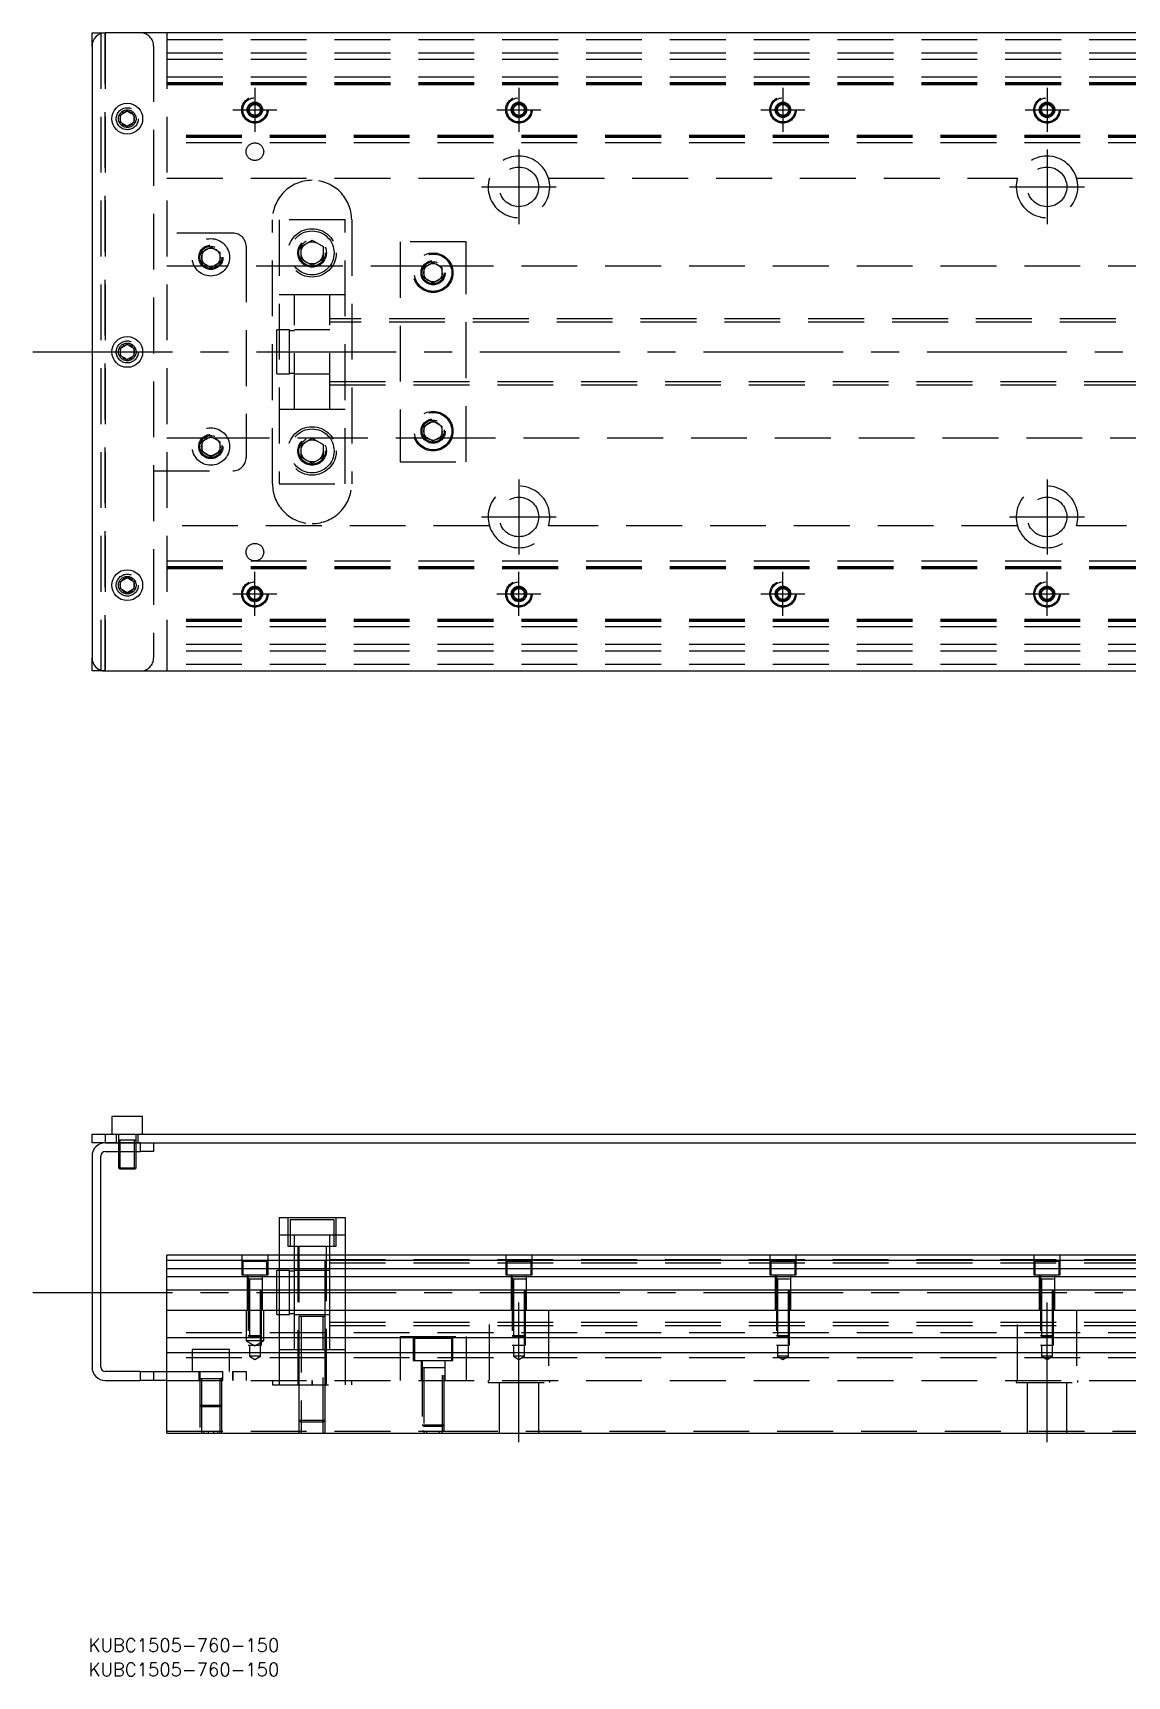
# Model space of a CAD drawing. Extents: x -13 to 981, y -301 to 87.
# Drawn here: x -13.4 to 235.2, y -300.9 to 72.5 of the extents above; entities that cross this region are included whole.
import ezdxf

# ---------------------------------------------------------------- set-up
doc = ezdxf.new("R2010")
doc.units = 0
doc.linetypes.add('CENTER', pattern=[50.8, 31.75, -6.35, 6.35, -6.35])
doc.linetypes.add('DASHED', pattern=[19.05, 12.7, -6.35])
doc.layers.get('0').update_dxf_attribs({"linetype": 'CONTINUOUS'})
doc.layers.add('CENTER', color=1, linetype='CENTER')
doc.styles.get("Standard").update_dxf_attribs({"font": 'txt.shx', "height": 3, "bigfont": 'bigfont.shx'})

# ---------------------------------------------------------------- blocks, each defined once
blk = doc.blocks.new('*U2')
at = {"color": 7, "linetype": 'CONTINUOUS'}
blk.add_text('KUBC1505-760-150', height=3, dxfattribs=at).set_placement((-0.78, -300.91))
blk = doc.blocks.new('*U3')
at = {"color": 7, "linetype": 'CONTINUOUS'}
blk.add_text('KUBC1505-760-150', height=3, dxfattribs=at).set_placement((-0.78, -295.36))

msp = doc.modelspace()

# ---------------------------------------------------------------- linework, layer by layer
at = {"color": 7, "linetype": 'CONTINUOUS'}
for p, q in [((0, 69.5), (0, 72.5)), ((0, 72.5), (3, 72.5)), ((791, 72.5), (3, 72.5)), ((0, 69.5), (0, -69.5)), ((6.5, 53.866026), (8, 54.73205)), ((6.5, 52.133974), (6.5, 53.866026)), ((8, 54.73205), (9.5, 53.866026)), ((9.5, 53.866026), (9.5, 52.133974)), ((8, 51.26795), (6.5, 52.133974)), ((9.5, 52.133974), (8, 51.26795)), ((6.5, 0.866026), (8, 1.73205)), ((6.5, -0.866026), (6.5, 0.866026)), ((8, 1.73205), (9.5, 0.866026)), ((9.5, 0.866026), (9.5, -0.866026)), ((8, -1.73205), (6.5, -0.866026)), ((9.5, -0.866026), (8, -1.73205)), ((6.5, -52.133974), (8, -51.26795)), ((6.5, -53.866026), (6.5, -52.133974)), ((8, -51.26795), (9.5, -52.133974)), ((9.5, -52.133974), (9.5, -53.866026)), ((8, -54.73205), (6.5, -53.866026)), ((9.5, -53.866026), (8, -54.73205)), ((0, -72.5), (0, -69.5)), ((3, -72.5), (0, -72.5)), ((3, -72.5), (791, -72.5)), ((11.5, -173.72), (4.5, -173.72)), ((4.5, -173.72), (4.5, -177.72)), ((11.5, -177.72), (11.5, -173.72)), ((0, -179.72), (0, -177.72)), ((0, -177.72), (3, -177.72)), ((3, -177.72), (3, -179.72)), ((3, -177.72), (322, -177.72)), ((3, -179.72), (0, -179.72)), ((0, -182.72), (0, -230.72)), ((2, -230.72), (2, -182.72)), ((3, -179.72), (11, -179.72)), ((11, -179.72), (3, -179.72)), ((3, -181.72), (11, -181.72)), ((6, -181.72), (6, -185.37)), ((6.35, -181.72), (6.35, -185.72)), ((9.65, -185.72), (9.65, -181.72)), ((10, -185.37), (10, -181.72)), ((11, -179.72), (322, -179.72)), ((11, -181.72), (11, -179.72)), ((14, -181.72), (11, -181.72)), ((14, -179.72), (14, -181.72)), ((6, -185.37), (10, -185.37)), ((6, -185.37), (6.35, -185.72)), ((9.65, -185.72), (6.35, -185.72)), ((9.65, -185.72), (10, -185.37)), ((42.5, -196.72), (42.5, -205.22)), ((42.5, -196.72), (57.5, -196.72)), ((57.5, -196.72), (57.5, -205.22)), ((326.5, -205.22), (17, -205.22)), ((17, -245.72), (17, -205.22)), ((326.5, -206.472272), (17, -206.472272)), ((17, -208.24668), (326.5, -208.24668)), ((326.5, -210.143076), (17, -210.143076)), ((326.5, -213.197372), (17, -213.197372)), ((17, -217.72), (777, -217.72)), ((777, -224.02), (17, -224.02)), ((777, -227.42), (17, -227.42)), ((11, -231.72), (3, -231.72)), ((3, -233.72), (11, -233.72)), ((11, -233.72), (11, -231.72)), ((11, -231.72), (14, -231.72)), ((14, -233.72), (11, -233.72)), ((14, -231.72), (14, -233.72)), ((14, -231.72), (17, -231.72)), ((17, -233.72), (14, -233.72)), ((17, -245.72), (777, -245.72))]:
    msp.add_line(p, q, dxfattribs=at)
at = {"color": 3, "linetype": 'DASHED'}
for p, q in [((2, 72.5), (2, -72.5)), ((3, 72.5), (3, -72.5)), ((3, -72.5), (3, 72.5)), ((3, 72.5), (3, -72.5)), ((3, -72.5), (3, 72.5)), ((17, 72.5), (17, -72.5)), ((17, 71), (777, 71)), ((14, 69.5), (14, -69.5)), ((17, 68), (777, 68)), ((17, 66.5), (777, 66.5)), ((17, 62.5), (777, 62.5)), ((17, 61.247728), (777, 61.247728)), ((17, 61.1147), (777, 61.1147)), ((17, 61.1), (777, 61.1)), ((17, 60.8), (777, 60.8)), ((35.75, 55.721688), (37, 56.443376)), ((37, 56.443376), (38.25, 55.721688)), ((95.75, 55.721688), (97, 56.443376)), ((97, 56.443376), (98.25, 55.721688)), ((155.75, 55.721688), (157, 56.443376)), ((157, 56.443376), (158.25, 55.721688)), ((215.75, 55.721688), (217, 56.443376)), ((217, 56.443376), (218.25, 55.721688)), ((9.973226, 53.326156), (10, 53)), ((35.5, 55), (35.52041, 55.24661)), ((35.75, 54.278312), (35.75, 55.721688)), ((37, 53.556624), (35.75, 54.278312)), ((38.25, 54.278312), (37, 53.556624)), ((38.25, 55.721688), (38.25, 54.278312)), ((95.5, 55), (95.52041, 55.24661)), ((95.75, 54.278312), (95.75, 55.721688)), ((97, 53.556624), (95.75, 54.278312)), ((98.25, 54.278312), (97, 53.556624)), ((98.25, 55.721688), (98.25, 54.278312)), ((155.5, 55), (155.52041, 55.24661)), ((155.75, 54.278312), (155.75, 55.721688)), ((157, 53.556624), (155.75, 54.278312)), ((158.25, 54.278312), (157, 53.556624)), ((158.25, 55.721688), (158.25, 54.278312)), ((215.5, 55), (215.52041, 55.24661)), ((215.75, 54.278312), (215.75, 55.721688)), ((217, 53.556624), (215.75, 54.278312)), ((218.25, 54.278312), (217, 53.556624)), ((218.25, 55.721688), (218.25, 54.278312)), ((777, 49.2), (17, 49.2)), ((777, 48.9), (17, 48.9)), ((777, 48.8853), (17, 48.8853)), ((777, 48.752272), (17, 48.752272)), ((777, 47.5), (17, 47.5)), ((17, 39.5), (90.291796, 39.5)), ((103.708204, 39.5), (210.291796, 39.5)), ((223.708204, 39.5), (330.291796, 39.5)), ((41, -30), (41, 30)), ((57.5, 30), (42.5, 30)), ((42.5, 30), (42.5, -30)), ((57.5, -30), (57.5, 30)), ((59, 30), (59, -30)), ((32, 27), (14, 27)), ((25, 22.6547), (27, 23.809402)), ((25, 20.3453), (25, 22.6547)), ((27, 23.809402), (29, 22.6547)), ((29, 22.6547), (29, 20.3453)), ((35, 24), (35, -24)), ((47, 22.5), (47.020026, 22.846056)), ((47.5, 23.943376), (50, 25.386752)), ((47.5, 21.056624), (47.5, 23.943376)), ((50, 25.386752), (52.5, 23.943376)), ((52.5, 23.943376), (52.5, 21.056624)), ((70, 25), (70, -25)), ((85, 25), (70, 25)), ((85, -25), (85, 25)), ((26.359688, 19.5), (17, 19.5)), ((24.5, 21.5), (24.534018, 21.911016)), ((27, 19.190598), (25, 20.3453)), ((29, 20.3453), (27, 19.190598)), ((50, 19.5), (27.640312, 19.5)), ((50, 19.613248), (47.5, 21.056624)), ((52.5, 21.056624), (50, 19.613248)), ((76.030306, 19.5), (50, 19.5)), ((75.5, 19.1547), (77.5, 20.309402)), ((75.5, 16.8453), (75.5, 19.1547)), ((77.5, 20.309402), (79.5, 19.1547)), ((777, 19.5), (78.969694, 19.5)), ((79.5, 19.1547), (79.5, 16.8453)), ((75, 18), (75.034018, 18.411016)), ((77.5, 15.690598), (75.5, 16.8453)), ((79.5, 16.8453), (77.5, 15.690598)), ((46, 13), (42.5, 13)), ((46, -13), (46, 13)), ((54, 13), (46, 13)), ((54, 13), (46, 13)), ((54, -13), (54, 13)), ((57.5, 13), (54, 13)), ((385, 7.5), (54, 7.5)), ((42, -5), (42, 5)), ((44.85, 5), (42, 5)), ((44.85, -5), (44.85, 5)), ((46, 4.8), (44.85, 4.8)), ((54, 5), (46, 5)), ((54, 5), (46, 5)), ((385, 6.75), (54, 6.75)), ((9.973226, 0.326156), (10, 0)), ((42, -5), (44.85, -5)), ((44.85, -4.8), (46, -4.8)), ((46, -5), (54, -5)), ((46, -5), (54, -5)), ((54, -6.75), (385, -6.75)), ((54, -7.5), (385, -7.5)), ((42.5, -13), (46, -13)), ((46, -13), (54, -13)), ((46, -13), (54, -13)), ((54, -13), (57.5, -13)), ((75.5, -16.8453), (77.5, -15.690598)), ((75.5, -19.1547), (75.5, -16.8453)), ((77.5, -15.690598), (79.5, -16.8453)), ((79.5, -16.8453), (79.5, -19.1547)), ((79.983582, -17.713962), (80, -18)), ((17, -19.5), (26.359688, -19.5)), ((25, -20.3453), (27, -19.190598)), ((25, -22.6547), (25, -20.3453)), ((27, -19.190598), (29, -20.3453)), ((27.640312, -19.5), (50, -19.5)), ((29, -20.3453), (29, -22.6547)), ((29.483582, -21.213962), (29.5, -21.5)), ((47, -22.5), (47.020026, -22.153944)), ((47.5, -21.056624), (50, -19.613248)), ((47.5, -23.943376), (47.5, -21.056624)), ((50, -19.5), (76.030306, -19.5)), ((50, -19.613248), (52.5, -21.056624)), ((52.5, -21.056624), (52.5, -23.943376)), ((77.5, -20.309402), (75.5, -19.1547)), ((79.5, -19.1547), (77.5, -20.309402)), ((78.969694, -19.5), (777, -19.5)), ((27, -23.809402), (25, -22.6547)), ((29, -22.6547), (27, -23.809402)), ((50, -25.386752), (47.5, -23.943376)), ((52.5, -23.943376), (50, -25.386752)), ((70, -25), (85, -25)), ((14, -27), (32, -27)), ((42.5, -30), (57.5, -30)), ((90.291796, -39.5), (17, -39.5)), ((210.291796, -39.5), (103.708204, -39.5)), ((330.291796, -39.5), (223.708204, -39.5)), ((17, -47.5), (777, -47.5)), ((17, -48.752272), (777, -48.752272)), ((17, -48.8853), (777, -48.8853)), ((17, -48.9), (777, -48.9)), ((17, -49.2), (777, -49.2)), ((6, -53), (6.030168, -52.653934)), ((35.5, -55), (35.52041, -54.75339)), ((35.75, -54.278312), (37, -53.556624)), ((35.75, -55.721688), (35.75, -54.278312)), ((37, -56.443376), (35.75, -55.721688)), ((37, -53.556624), (38.25, -54.278312)), ((38.25, -55.721688), (37, -56.443376)), ((38.25, -54.278312), (38.25, -55.721688)), ((95.75, -54.278312), (97, -53.556624)), ((95.75, -55.721688), (95.75, -54.278312)), ((97, -56.443376), (95.75, -55.721688)), ((97, -53.556624), (98.25, -54.278312)), ((98.25, -55.721688), (97, -56.443376)), ((98.25, -54.278312), (98.25, -55.721688)), ((98.477374, -54.74045), (98.5, -55)), ((155.75, -54.278312), (157, -53.556624)), ((155.75, -55.721688), (155.75, -54.278312)), ((157, -56.443376), (155.75, -55.721688)), ((157, -53.556624), (158.25, -54.278312)), ((158.25, -55.721688), (157, -56.443376)), ((158.25, -54.278312), (158.25, -55.721688)), ((158.477374, -54.74045), (158.5, -55)), ((215.75, -54.278312), (217, -53.556624)), ((215.75, -55.721688), (215.75, -54.278312)), ((217, -56.443376), (215.75, -55.721688)), ((217, -53.556624), (218.25, -54.278312)), ((218.25, -55.721688), (217, -56.443376)), ((218.25, -54.278312), (218.25, -55.721688)), ((218.477374, -54.74045), (218.5, -55)), ((777, -60.8), (17, -60.8)), ((777, -61.1), (17, -61.1)), ((777, -61.1147), (17, -61.1147)), ((777, -61.247728), (17, -61.247728)), ((777, -62.5), (17, -62.5)), ((777, -66.5), (17, -66.5)), ((777, -68), (17, -68)), ((777, -71), (17, -71)), ((5.5, -177.72), (5.5, -179.72)), ((10.000006, -179.12), (5.999994, -179.12)), ((6, -177.72), (6, -181.72)), ((6.35, -179.12), (6.35, -181.72)), ((9.65, -181.72), (9.65, -179.12)), ((10, -181.72), (10, -177.72)), ((10.5, -179.72), (10.5, -177.72)), ((44.5, -196.72), (44.5, -203.22)), ((55, -197.22), (45, -197.22)), ((45, -197.22), (45, -203.22)), ((55, -203.22), (55, -197.22)), ((55.5, -203.22), (55.5, -196.72)), ((46, -200.72), (42.5, -200.72)), ((46, -203.22), (46, -200.72)), ((54, -200.72), (46, -200.72)), ((54, -203.22), (54, -200.72)), ((57.5, -200.72), (54, -200.72)), ((34, -205.22), (34, -209.72)), ((40, -209.72), (40, -205.22)), ((42.5, -205.22), (42.5, -217.72)), ((44.5, -203.22), (55.5, -203.22)), ((46, -213.72), (46, -203.22)), ((46.75, -203.22), (46.75, -234.72)), ((47, -203.22), (47, -219.225)), ((53, -219.225), (53, -203.22)), ((53.25, -234.72), (53.25, -203.22)), ((54, -205.22), (54, -203.22)), ((54, -213.72), (54, -205.22)), ((57.5, -205.22), (57.5, -217.72)), ((94, -205.22), (94, -209.72)), ((100, -209.72), (100, -205.22)), ((154, -205.22), (154, -209.72)), ((160, -209.72), (160, -205.22)), ((214, -205.22), (214, -209.72)), ((220, -209.72), (220, -205.22)), ((39.75, -206.72), (34.25, -206.72)), ((34.25, -206.72), (34.25, -209.72)), ((39.75, -209.72), (39.75, -206.72)), ((42, -213.72), (42, -208.72)), ((42.5, -208.72), (42, -208.72)), ((44.85, -208.72), (42.5, -208.72)), ((44.85, -213.72), (44.85, -208.72)), ((46, -208.92), (44.85, -208.92)), ((54, -208.72), (46, -208.72)), ((54, -206.22), (727, -206.22)), ((54, -206.97), (727, -206.97)), ((99.75, -206.72), (94.25, -206.72)), ((94.25, -206.72), (94.25, -209.72)), ((99.75, -209.72), (99.75, -206.72)), ((159.75, -206.72), (154.25, -206.72)), ((154.25, -206.72), (154.25, -209.72)), ((159.75, -209.72), (159.75, -206.72)), ((219.75, -206.72), (214.25, -206.72)), ((214.25, -206.72), (214.25, -209.72)), ((219.75, -209.72), (219.75, -206.72)), ((34, -209.72), (40, -209.72)), ((35.25, -209.72), (35.25, -217.72)), ((38.500006, -210.72), (35.499994, -210.72)), ((35.500006, -209.72), (35.500006, -225.72)), ((35.75, -210.72), (35.75, -225.72)), ((38.25, -225.72), (38.25, -210.72)), ((38.499994, -225.72), (38.499994, -209.72)), ((38.75, -217.72), (38.75, -209.72)), ((94, -209.72), (100, -209.72)), ((95.25, -209.72), (95.25, -217.72)), ((98.500006, -210.72), (95.499994, -210.72)), ((95.500006, -209.72), (95.500006, -225.72)), ((95.75, -210.72), (95.75, -225.72)), ((98.25, -225.72), (98.25, -210.72)), ((98.499994, -225.72), (98.499994, -209.72)), ((98.75, -217.72), (98.75, -209.72)), ((154, -209.72), (160, -209.72)), ((155.25, -209.72), (155.25, -217.72)), ((158.500006, -210.72), (155.499994, -210.72)), ((155.500006, -209.72), (155.500006, -225.72)), ((155.75, -210.72), (155.75, -225.72)), ((158.25, -225.72), (158.25, -210.72)), ((158.499994, -225.72), (158.499994, -209.72)), ((158.75, -217.72), (158.75, -209.72)), ((214, -209.72), (220, -209.72)), ((215.25, -209.72), (215.25, -217.72)), ((218.500006, -210.72), (215.499994, -210.72)), ((215.500006, -209.72), (215.500006, -225.72)), ((215.75, -210.72), (215.75, -225.72)), ((218.25, -225.72), (218.25, -210.72)), ((218.499994, -225.72), (218.499994, -209.72)), ((218.75, -217.72), (218.75, -209.72)), ((42, -217.72), (42, -213.72)), ((44.85, -218.72), (44.85, -213.72)), ((46, -226.72), (46, -213.72)), ((54, -217.72), (54, -213.72)), ((35, -217.72), (35, -224.72)), ((39, -224.72), (39, -217.72)), ((42, -218.72), (42, -217.72)), ((42, -218.72), (42.5, -218.72)), ((42.5, -217.72), (42.5, -224.02)), ((42.5, -218.72), (44.85, -218.72)), ((44.85, -218.52), (46, -218.52)), ((46, -218.72), (54, -218.72)), ((53.000006, -219.22), (46.999994, -219.22)), ((47, -219.215), (47, -227.42)), ((47.5, -219.22), (47.5, -245.72)), ((52.5, -245.72), (52.5, -219.22)), ((53, -227.42), (53, -219.215)), ((54, -224.02), (54, -217.72)), ((57.5, -217.72), (57.5, -224.02)), ((90.291796, -233.72), (90.291796, -217.72)), ((103.708204, -217.72), (103.708204, -233.72)), ((210.291796, -233.72), (210.291796, -217.72)), ((223.708204, -217.72), (223.708204, -233.72)), ((777, -222.87), (17, -222.87)), ((35.5, -223.47), (38.5, -223.47)), ((35.5, -223.47), (35.75, -223.72)), ((38.25, -223.72), (35.75, -223.72)), ((38.25, -223.72), (38.5, -223.47)), ((42.5, -224.02), (42.5, -227.42)), ((54, -220.47), (727, -220.47)), ((54, -221.22), (727, -221.22)), ((54, -226.72), (54, -224.02)), ((57.5, -224.02), (57.5, -227.42)), ((70, -223.72), (85, -223.72)), ((70, -223.72), (70, -224.02)), ((70, -224.02), (70, -233.72)), ((73, -223.72), (73, -229.22)), ((82, -229.22), (82, -223.72)), ((85, -223.72), (85, -224.02)), ((85, -224.02), (85, -233.72)), ((95.5, -223.47), (98.5, -223.47)), ((95.5, -223.47), (95.75, -223.72)), ((98.25, -223.72), (95.75, -223.72)), ((98.25, -223.72), (98.5, -223.47)), ((155.5, -223.47), (158.5, -223.47)), ((155.5, -223.47), (155.75, -223.72)), ((158.25, -223.72), (155.75, -223.72)), ((158.25, -223.72), (158.5, -223.47)), ((215.5, -223.47), (218.5, -223.47)), ((215.5, -223.47), (215.75, -223.72)), ((218.25, -223.72), (215.75, -223.72)), ((218.25, -223.72), (218.5, -223.47)), ((31.25, -226.72), (22.75, -226.72)), ((22.75, -226.72), (22.75, -231.72)), ((31.25, -231.72), (31.25, -226.72)), ((39, -224.72), (35, -224.72)), ((35, -224.72), (37, -225.8747)), ((35.500006, -225.72), (38.499994, -225.72)), ((35.75, -225.72), (35.75, -228.22)), ((37, -225.8747), (39, -224.72)), ((38.25, -228.22), (38.25, -225.72)), ((42.5, -226.72), (46, -226.72)), ((42.5, -227.42), (42.5, -234.72)), ((46, -226.72), (47, -226.72)), ((47, -226.72), (47.5, -226.72)), ((47, -227.42), (47, -234.72)), ((47.5, -226.72), (52.5, -226.72)), ((52.5, -226.72), (53, -226.72)), ((53, -226.72), (54, -226.72)), ((53, -234.72), (53, -227.42)), ((54, -226.72), (57.5, -226.72)), ((57.5, -227.42), (57.5, -234.72)), ((81.75, -224.22), (73.25, -224.22)), ((73.25, -224.22), (73.25, -227.42)), ((73.25, -227.42), (73.25, -229.22)), ((81.75, -227.42), (81.75, -224.22)), ((81.75, -229.22), (81.75, -227.42)), ((95.500006, -225.72), (98.499994, -225.72)), ((95.75, -225.72), (95.75, -228.22)), ((98.25, -228.22), (98.25, -225.72)), ((155.500006, -225.72), (158.499994, -225.72)), ((155.75, -225.72), (155.75, -228.22)), ((158.25, -228.22), (158.25, -225.72)), ((215.500006, -225.72), (218.499994, -225.72)), ((215.75, -225.72), (215.75, -228.22)), ((218.25, -228.22), (218.25, -225.72)), ((777, -228.57), (17, -228.57)), ((38.25, -228.22), (35.75, -228.22)), ((35.75, -228.22), (37, -228.941688)), ((37, -228.941688), (38.25, -228.22)), ((73, -229.22), (82, -229.22)), ((74.75, -229.22), (74.75, -233.72)), ((80.000006, -230.82), (74.999994, -230.82)), ((75.000006, -229.22), (75.000006, -245.22)), ((75.4, -230.82), (75.4, -245.22)), ((79.6, -245.22), (79.6, -230.82)), ((79.999994, -245.22), (79.999994, -229.22)), ((80.25, -233.72), (80.25, -229.22)), ((98.25, -228.22), (95.75, -228.22)), ((95.75, -228.22), (97, -228.941688)), ((97, -228.941688), (98.25, -228.22)), ((158.25, -228.22), (155.75, -228.22)), ((155.75, -228.22), (157, -228.941688)), ((157, -228.941688), (158.25, -228.22)), ((218.25, -228.22), (215.75, -228.22)), ((215.75, -228.22), (217, -228.941688)), ((217, -228.941688), (218.25, -228.22)), ((17, -231.72), (32, -231.72)), ((17, -233.72), (777, -233.72)), ((24.25, -231.72), (24.25, -233.72)), ((29.500006, -233.32), (24.499994, -233.32)), ((24.499997, -231.72), (24.500006, -245.72)), ((24.9, -233.32), (24.9, -245.72)), ((29.1, -245.72), (29.1, -233.32)), ((29.499994, -245.72), (29.500003, -231.72)), ((29.75, -233.72), (29.75, -231.72)), ((32, -233.72), (32, -231.72)), ((32, -231.72), (35, -231.72)), ((32, -231.72), (32, -233.72)), ((35, -231.72), (35, -233.72)), ((41, -233.72), (41, -234.72)), ((41, -234.72), (59, -234.72)), ((47, -234.72), (47, -242.72)), ((47.000006, -234.72), (47.000006, -242.720006)), ((50, -233.72), (50, -234.72)), ((50, -234.72), (50, -233.72)), ((52.999994, -242.720006), (52.999994, -234.72)), ((53, -242.72), (53, -234.72)), ((59, -234.72), (59, -233.72)), ((90, -233.72), (90, -234.22)), ((90, -234.22), (104, -234.22)), ((92.5, -234.22), (92.5, -245.72)), ((101.5, -245.72), (101.5, -234.22)), ((104, -234.22), (104, -233.72)), ((210, -233.72), (210, -234.22)), ((210, -234.22), (224, -234.22)), ((212.5, -234.22), (212.5, -245.72)), ((221.5, -245.72), (221.5, -234.22)), ((224, -234.22), (224, -233.72)), ((24.5, -239.32), (29.5, -239.32)), ((24.5, -239.32), (24.9, -239.72)), ((29.1, -239.72), (24.9, -239.72)), ((29.1, -239.72), (29.5, -239.32)), ((17, -245.22), (75.500006, -245.22)), ((25.500008, -245.72), (25.500008, -245.22)), ((26.359688, -245.22), (26.359688, -245.72)), ((27.640312, -245.72), (27.640312, -245.22)), ((28.499992, -245.22), (28.499992, -245.72)), ((47, -242.72), (53, -242.72)), ((47, -242.72), (47.5, -243.22)), ((47.000006, -242.720006), (47.000006, -245.72)), ((52.5, -243.22), (47.5, -243.22)), ((52.5, -243.22), (53, -242.72)), ((52.999994, -245.72), (52.999994, -242.720006)), ((75, -243.82), (80, -243.82)), ((75, -243.82), (75.4, -244.22)), ((75.500006, -245.22), (75.000006, -245.22)), ((79.6, -244.22), (75.4, -244.22)), ((75.500006, -245.72), (75.500006, -245.22)), ((75.500006, -245.22), (76.030306, -245.22)), ((76.030306, -245.22), (78.969694, -245.22)), ((76.030306, -245.22), (76.030306, -245.72)), ((78.969694, -245.72), (78.969694, -245.22)), ((78.969694, -245.22), (79.499994, -245.22)), ((79.999994, -245.22), (79.499994, -245.22)), ((79.499994, -245.22), (79.499994, -245.72)), ((79.499994, -245.22), (777, -245.22)), ((79.6, -244.22), (80, -243.82))]:
    msp.add_line(p, q, dxfattribs=at)
at = {"color": 7, "linetype": 'CONTINUOUS'}
for centre in [(8, 53), (8, 0), (8, -53)]:
    msp.add_circle(centre, 3.5, dxfattribs=at)
at = {"color": 3, "linetype": 'DASHED'}
for centre, radius in [((37, 55), 3), ((37, 55), 2.75), ((37, 55), 1.75), ((37, 55), 1.5), ((37, 55), 1.25), ((97, 55), 3), ((97, 55), 2.75), ((97, 55), 1.75), ((97, 55), 1.5), ((97, 55), 1.25), ((157, 55), 3), ((157, 55), 2.75), ((157, 55), 1.75), ((157, 55), 1.5), ((157, 55), 1.25), ((217, 55), 3), ((217, 55), 2.75), ((217, 55), 1.75), ((217, 55), 1.5), ((217, 55), 1.25), ((8, 53), 2.5), ((8, 53), 2), ((37, 45.5), 2), ((97, 37.5), 4.5), ((217, 37.5), 4.5), ((50, 22.5), 5.5), ((50, 22.5), 5), ((27, 21.5), 4.25), ((27, 21.5), 2.75), ((27, 21.5), 2.5), ((27, 21.5), 2.1), ((50, 22.5), 3.25), ((50, 22.5), 3), ((50, 22.5), 2.5), ((77.5, 18), 4.5), ((77.5, 18), 4.25), ((77.5, 18), 2.75), ((77.5, 18), 2.5), ((77.5, 18), 2.1), ((8, 0), 2.5), ((8, 0), 2), ((77.5, -18), 4.5), ((77.5, -18), 4.25), ((27, -21.5), 4.25), ((50, -22.5), 5.5), ((50, -22.5), 5), ((77.5, -18), 2.75), ((77.5, -18), 2.5), ((77.5, -18), 2.1), ((27, -21.5), 2.75), ((27, -21.5), 2.5), ((27, -21.5), 2.1), ((50, -22.5), 3.25), ((50, -22.5), 3), ((50, -22.5), 2.5), ((97, -37.5), 4.5), ((217, -37.5), 4.5), ((37, -45.5), 2), ((8, -53), 2.5), ((8, -53), 2), ((37, -55), 3), ((37, -55), 2.75), ((97, -55), 3), ((97, -55), 2.75), ((157, -55), 3), ((157, -55), 2.75), ((217, -55), 3), ((217, -55), 2.75), ((37, -55), 1.75), ((37, -55), 1.5), ((37, -55), 1.25), ((97, -55), 1.75), ((97, -55), 1.5), ((97, -55), 1.25), ((157, -55), 1.75), ((157, -55), 1.5), ((157, -55), 1.25), ((217, -55), 1.75), ((217, -55), 1.5), ((217, -55), 1.25)]:
    msp.add_circle(centre, radius, dxfattribs=at)
at = {"color": 7, "linetype": 'CONTINUOUS'}
for centre, radius, start, end in [((3, 69.5), 3, 90, 180), ((8, 53), 1.65, 155.380023, 180), ((8, 53), 1.65, 180, 204.619977), ((8, 53), 1.65, 144.619977, 155.380023), ((8, 53), 1.65, 204.619977, 215.380023), ((8, 53), 1.65, 95.380023, 144.619977), ((8, 53), 1.65, 84.619977, 95.380023), ((8, 53), 1.65, 35.380023, 84.619977), ((8, 53), 1.65, 24.619977, 35.380023), ((8, 53), 1.65, 324.619977, 335.380023), ((8, 53), 1.65, 335.380023, 24.619977), ((8, 53), 1.65, 215.380023, 264.619977), ((8, 53), 1.65, 264.619977, 275.380023), ((8, 53), 1.65, 275.380023, 324.619977), ((8, 0), 1.65, 155.380023, 180), ((8, 0), 1.65, 180, 204.619977), ((8, 0), 1.65, 144.619977, 155.380023), ((8, 0), 1.65, 95.380023, 144.619977), ((8, 0), 1.65, 84.619977, 95.380023), ((8, 0), 1.65, 35.380023, 84.619977), ((8, 0), 1.65, 24.619977, 35.380023), ((8, 0), 1.65, 335.380023, 24.619977), ((8, 0), 1.65, 204.619977, 215.380023), ((8, 0), 1.65, 215.380023, 264.619977), ((8, 0), 1.65, 264.619977, 275.380023), ((8, 0), 1.65, 275.380023, 324.619977), ((8, 0), 1.65, 324.619977, 335.380023), ((8, -53), 1.65, 144.619977, 155.380023), ((8, -53), 1.65, 95.380023, 144.619977), ((8, -53), 1.65, 84.619977, 95.380023), ((8, -53), 1.65, 35.380023, 84.619977), ((8, -53), 1.65, 24.619977, 35.380023), ((8, -53), 1.65, 155.380023, 180), ((8, -53), 1.65, 180, 204.619977), ((8, -53), 1.65, 204.619977, 215.380023), ((8, -53), 1.65, 215.380023, 264.619977), ((8, -53), 1.65, 264.619977, 275.380023), ((8, -53), 1.65, 275.380023, 324.619977), ((8, -53), 1.65, 324.619977, 335.380023), ((8, -53), 1.65, 335.380023, 24.619977), ((3, -69.5), 3, 180, 270), ((3, -182.72), 3, 90, 180), ((3, -182.72), 1, 90, 180), ((3, -230.72), 3, 180, 270), ((3, -230.72), 1, 180, 270)]:
    msp.add_arc(centre, radius, start, end, dxfattribs=at)
at = {"color": 3, "linetype": 'DASHED'}
for centre, radius, start, end in [((11, 69.5), 3, 0, 90), ((97, 37.5), 7, 16.60155, 163.39845), ((217, 37.5), 7, 16.60155, 163.39845), ((50, 30), 9, 90, 180), ((50, 30), 9, 0, 90), ((97, 37.5), 7, 163.39845, 16.60155), ((217, 37.5), 7, 163.39845, 16.60155), ((32, 24), 3, 0, 90), ((32, -24), 3, 270, 0), ((50, -30), 9, 180, 270), ((50, -30), 9, 270, 0), ((97, -37.5), 7, 343.39845, 196.60155), ((217, -37.5), 7, 343.39845, 196.60155), ((97, -37.5), 7, 196.60155, 343.39845), ((217, -37.5), 7, 196.60155, 343.39845), ((11, -69.5), 3, 270, 0)]:
    msp.add_arc(centre, radius, start, end, dxfattribs=at)
at = {"layer": 'CENTER', "color": 1, "linetype": 'CENTER'}
for p, q in [((37, 60), (37, 50)), ((97, 60), (97, 50)), ((157, 60), (157, 50)), ((217, 60), (217, 50)), ((32, 55), (42, 55)), ((92, 55), (102, 55)), ((152, 55), (162, 55)), ((212, 55), (222, 55)), ((97, 46), (97, 29)), ((217, 46), (217, 29)), ((88.5, 37.5), (105.5, 37.5)), ((208.5, 37.5), (225.5, 37.5)), ((-13.447893, 0), (834.546148, 0)), ((97, -29), (97, -46)), ((217, -29), (217, -46)), ((88.5, -37.5), (105.5, -37.5)), ((208.5, -37.5), (225.5, -37.5)), ((37, -60), (37, -50)), ((97, -60), (97, -50)), ((157, -60), (157, -50)), ((217, -60), (217, -50)), ((32, -55), (42, -55)), ((92, -55), (102, -55)), ((152, -55), (162, -55)), ((212, -55), (222, -55)), ((-13.447893, -213.72), (834.546148, -213.72)), ((97, -247.72), (97, -215.72)), ((217, -247.72), (217, -215.72))]:
    msp.add_line(p, q, dxfattribs=at)

# ---------------------------------------------------------------- block references
at = {"color": 7, "linetype": 'CONTINUOUS'}
for name in ['*U3', '*U2']:
    msp.add_blockref(name, (0, 0), dxfattribs=at)

doc.saveas('drawing.dxf')
